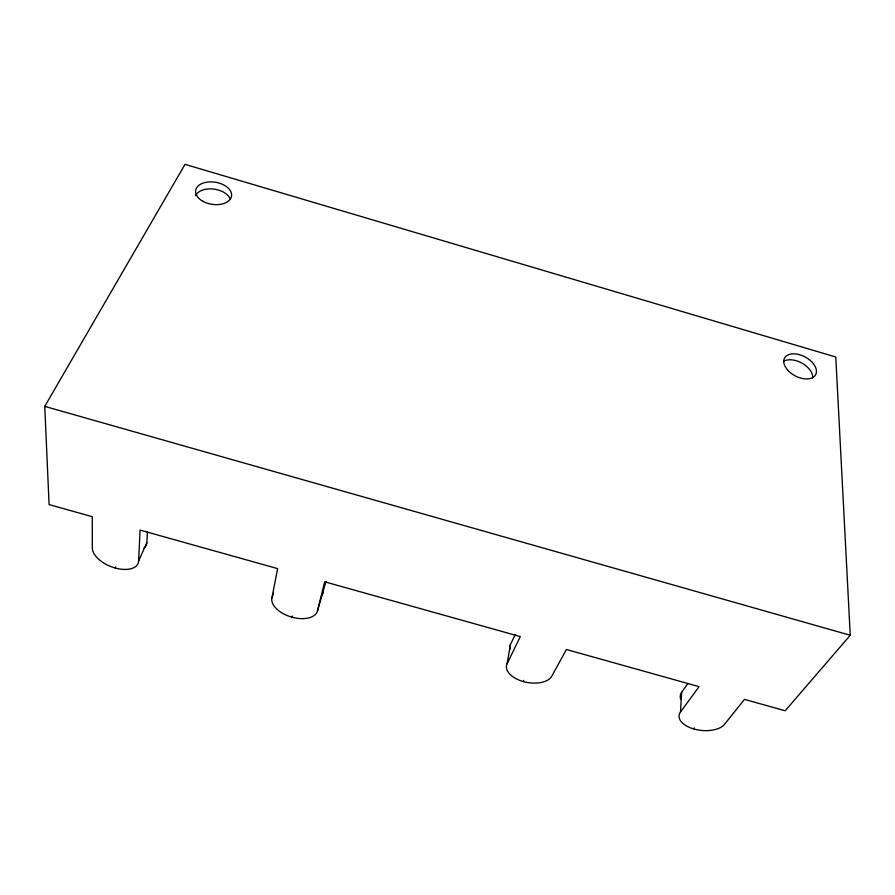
<?xml version="1.0" encoding="UTF-8"?>
<svg xmlns="http://www.w3.org/2000/svg" width="895" height="895" viewBox="0 0 895 895"><rect width="100%" height="100%" fill="white"/><g stroke="black" fill="none" stroke-linecap="round" stroke-linejoin="round"><path stroke-width="1.34" d="M688.054 683.332L681.666 692.26L680.491 712.017A23.695 12.496 5.9 0 0 694.151 729.078A23.695 12.496 5.9 0 0 724.536 724.29L744.472 699.375L785.172 710.775L850.25 635.271L835.773 357.004L185.019 164.344L44.75 406.375L49.091 504.601L92.275 516.695L92.319 548.042A24.366 13.101 21.7 0 0 115.164 568.001A24.366 13.101 21.7 0 0 138.624 560.952L140.079 530.086L277.629 568.616L271.879 598.106A23.695 13.168 17 0 0 291.871 617.158A23.695 13.168 17 0 0 317.49 610.815L325.993 581.414M694.173 729.078L694.229 727.836M138.624 560.952L146.836 542.694L147.429 531.898M680.491 712.017L699.073 686.655L566.412 649.501L551.823 676.139A23.438 12.922 10.2 0 1 523.441 681.587L523.653 680.379M523.441 681.587A23.438 12.922 10.2 0 1 507.118 663.676L510.508 644.389L515.274 634.443M317.49 610.815L324.684 581.795L520.308 636.591L507.118 663.676M291.893 617.17L292.285 615.995M271.879 598.106L273.601 593.128M115.186 568.001L115.723 566.859M44.75 406.375L850.25 635.271M509.937 649.233A23.136 13.022 10.1 0 1 510.508 644.389M680.793 699.375A23.393 12.608 5.7 0 1 681.666 692.26M146.836 542.694A24.053 13.201 21.9 0 1 143.961 548.221M323.341 592.054A23.382 13.28 17.1 0 1 321.596 595.343M195.647 195.647A18.068 11.188 8.8 0 1 213.368 189.024A18.068 11.188 8.8 0 1 230.462 199.451M783.438 361.446A17.542 10.695 28.2 0 1 802.211 363.281A17.542 10.695 28.2 0 1 812.66 378.182M202.829 201.263A18.168 11.176 8.9 0 0 231.503 196.285A18.168 11.176 8.9 0 0 206.443 182.233A18.168 11.176 8.9 0 0 202.829 201.263M787.555 369.937A17.631 10.684 28.1 0 0 815.446 375.072A17.631 10.684 28.1 0 0 797.311 354.185A17.631 10.684 28.1 0 0 787.555 369.937"/></g></svg>
